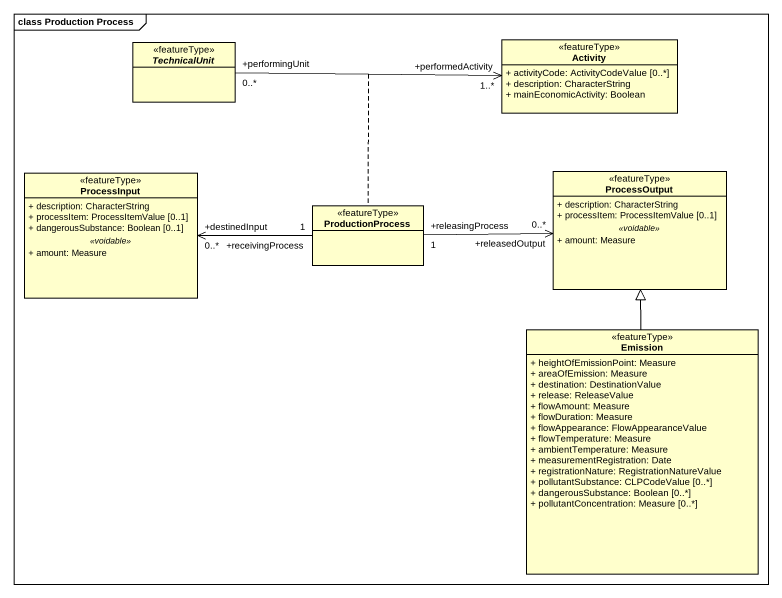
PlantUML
@startuml
mainframe class Production Process
hide circle
hide empty members
skinparam classAttributeIconSize 0
abstract class TechnicalUnit <<featureType>>
class Activity <<featureType>> {
  + activityCode: ActivityCodeValue [0..*]
  + description: CharacterString
  + mainEconomicActivity: Boolean
}
class ProcessInput <<featureType>> {
  + description: CharacterString
  + processItem: ProcessItemValue [0..1]
  + dangerousSubstance: Boolean [0..1]
  .. <<voidable>> ..
  + amount: Measure
}
class ProcessOutput <<featureType>> {
  + description: CharacterString
  + processItem: ProcessItemValue [0..1]
  .. <<voidable>> ..
  + amount: Measure
}
class ProductionProcess <<featureType>>
class Emission <<featureType>> {
  + heightOfEmissionPoint: Measure
  + areaOfEmission: Measure
  + destination: DestinationValue
  + release: ReleaseValue
  + flowAmount: Measure
  + flowDuration: Measure
  + flowAppearance: FlowAppearanceValue
  + flowTemperature: Measure
  + ambientTemperature: Measure
  + measurementRegistration: Date
  + registrationNature: RegistrationNatureValue
  + pollutantSubstance: CLPCodeValue [0..*]
  + dangerousSubstance: Boolean [0..*]
  + pollutantConcentration: Measure [0..*]
}
TechnicalUnit "+performingUnit\n0..*" -right-> "+performedActivity\n1..*" Activity
(TechnicalUnit, Activity) .. ProductionProcess
ProcessInput "+destinedInput\n0..*" <-right- "+receivingProcess\n1" ProductionProcess
ProductionProcess "+releasingProcess\n1" -right-> "+releasedOutput\n0..*" ProcessOutput
Emission -up-|> ProcessOutput
@enduml
